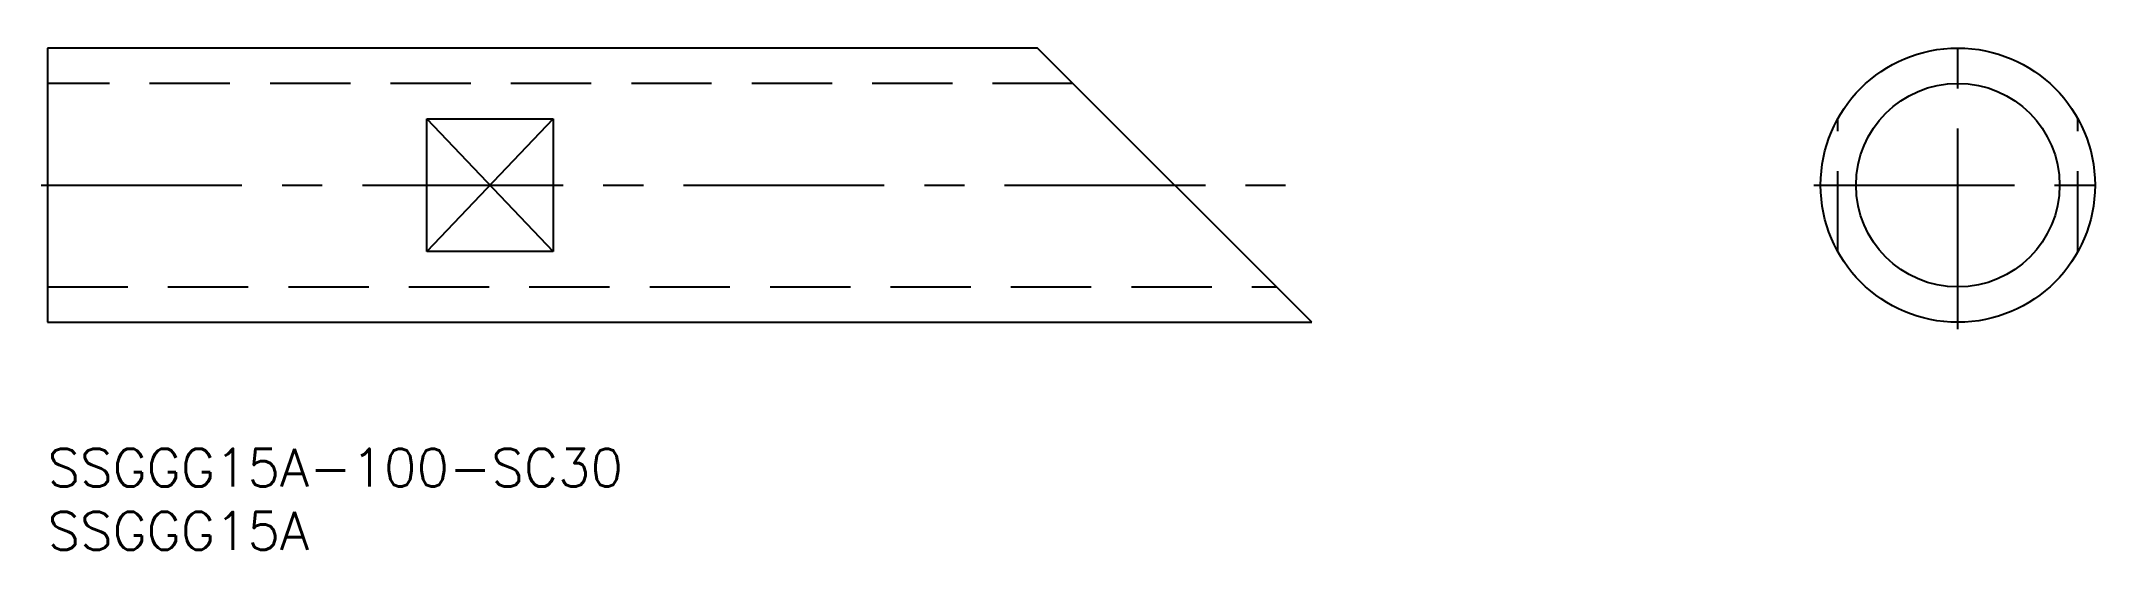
# Model space of a CAD drawing. Extents: x -1 to 162, y -8 to 32.
import ezdxf

# ---------------------------------------------------------------- set-up
doc = ezdxf.new("R2010")
doc.units = 0
doc.header["$LTSCALE"] = 0.5
doc.linetypes.add('CENTER', pattern=[50.8, 31.75, -6.35, 6.35, -6.35])
doc.linetypes.add('DASHED', pattern=[19.05, 12.7, -6.35])
for name, color, linetype in [('MSM_CENTER', 1, 'CENTER'), ('MSM_CONTINUOUS', 7, 'CONTINUOUS'), ('MSM_DASHED', 4, 'DASHED'), ('MSM_NARROW', 5, 'CONTINUOUS'), ('MSM_PART_NUMBER', 7, 'CONTINUOUS')]:
    doc.layers.add(name, color=color, linetype=linetype)
doc.styles.get("Standard").update_dxf_attribs({"font": 'txt.shx', "height": 3, "bigfont": 'bigfont.shx'})

# ---------------------------------------------------------------- blocks, each defined once
blk = doc.blocks.new('*U11')
at = {"layer": 'MSM_PART_NUMBER'}
blk.add_text('SSGGG15A-100-SC30', height=3, dxfattribs=at).set_placement((0, -3))
blk = doc.blocks.new('*U12')
at = {"layer": 'MSM_PART_NUMBER'}
blk.add_text('SSGGG15A', height=3, dxfattribs=at).set_placement((0, -8))

msp = doc.modelspace()

# ---------------------------------------------------------------- linework, layer by layer
at = {"layer": 'MSM_CENTER'}
for p, q in [((151.09, 9.46), (151.09, 32.24)), ((-0.5, 20.85), (100.5, 20.85)), ((139.69, 20.85), (162.48, 20.85))]:
    msp.add_line(p, q, dxfattribs=at)
at = {"layer": 'MSM_CONTINUOUS'}
for p, q in [((0, 31.7), (0, 10)), ((78.3, 31.7), (0, 31.7)), ((100, 10), (78.3, 31.7)), ((30, 15.61), (30, 26.09)), ((30, 26.09), (40, 26.09)), ((40, 26.09), (40, 15.61)), ((40, 15.61), (30, 15.61)), ((0, 10), (100, 10))]:
    msp.add_line(p, q, dxfattribs=at)
for radius in [10.85, 8.05]:
    msp.add_circle((151.09, 20.85), radius, dxfattribs=at)
at = {"layer": 'MSM_DASHED'}
for p, q in [((81.1, 28.9), (0, 28.9)), ((141.59, 15.61), (141.59, 26.09)), ((160.59, 15.61), (160.59, 26.09)), ((0, 12.8), (97.2, 12.8))]:
    msp.add_line(p, q, dxfattribs=at)
at = {"layer": 'MSM_NARROW'}
for p, q in [((30, 26.09), (40, 15.61)), ((40, 26.09), (30, 15.61))]:
    msp.add_line(p, q, dxfattribs=at)

# ---------------------------------------------------------------- block references
at = {"layer": 'MSM_CONTINUOUS'}
for name in ['*U11', '*U12']:
    msp.add_blockref(name, (0, 0), dxfattribs=at)

doc.saveas('drawing.dxf')
